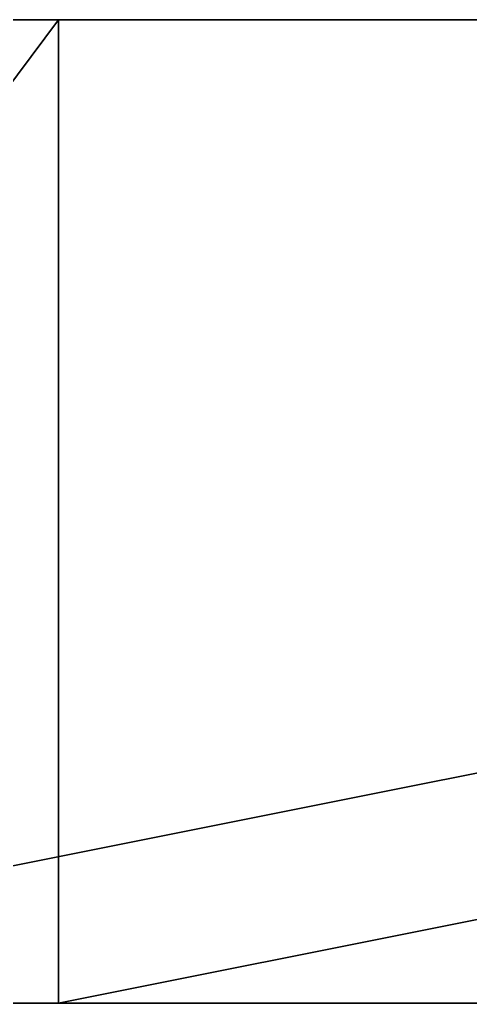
# Model space of a CAD drawing. Header units: millimetres. Extents: x -510 to 550, y -577 to 577.
# Drawn here: x -373.4 to -350.5, y -305 to -255 of the extents above; entities that cross this region are included whole.
import ezdxf

# ---------------------------------------------------------------- set-up
doc = ezdxf.new("R2010")
doc.units = ezdxf.units.MM
doc.layers.add('rocker_right_visual_1', color=7, linetype='Continuous', true_color=0x5c6b75)

msp = doc.modelspace()

# ---------------------------------------------------------------- linework, layer by layer
at = {"layer": 'rocker_right_visual_1', "true_color": 0x5c6b75}
for points in [[(-408.735, -305, -263.35), (-158.55, -305, 16.664), (-158.55, -255, 16.664)], [(-408.735, -305, -263.35), (-158.55, -255, 16.664), (-408.735, -255, -263.35)], [(-121.265, -255, -16.65), (-371.45, -255, -296.664), (-408.735, -255, -263.35)], [(-121.265, -255, -16.65), (-408.735, -255, -263.35), (-158.55, -255, 16.664)], [(-371.45, -255, -296.664), (-371.45, -305, -296.664), (-408.735, -305, -263.35)], [(-371.45, -255, -296.664), (-408.735, -305, -263.35), (-408.735, -255, -263.35)], [(-371.45, -305, -296.664), (-121.265, -255, -16.65), (-121.265, -305, -16.65)], [(-371.45, -305, -296.664), (-371.45, -255, -296.664), (-121.265, -255, -16.65)], [(-371.45, -305, -296.664), (-158.55, -305, 16.664), (-408.735, -305, -263.35)], [(-371.45, -305, -296.664), (-121.265, -305, -16.65), (-158.55, -305, 16.664)]]:
    msp.add_3dface(points, dxfattribs=at)

doc.saveas('drawing.dxf')
